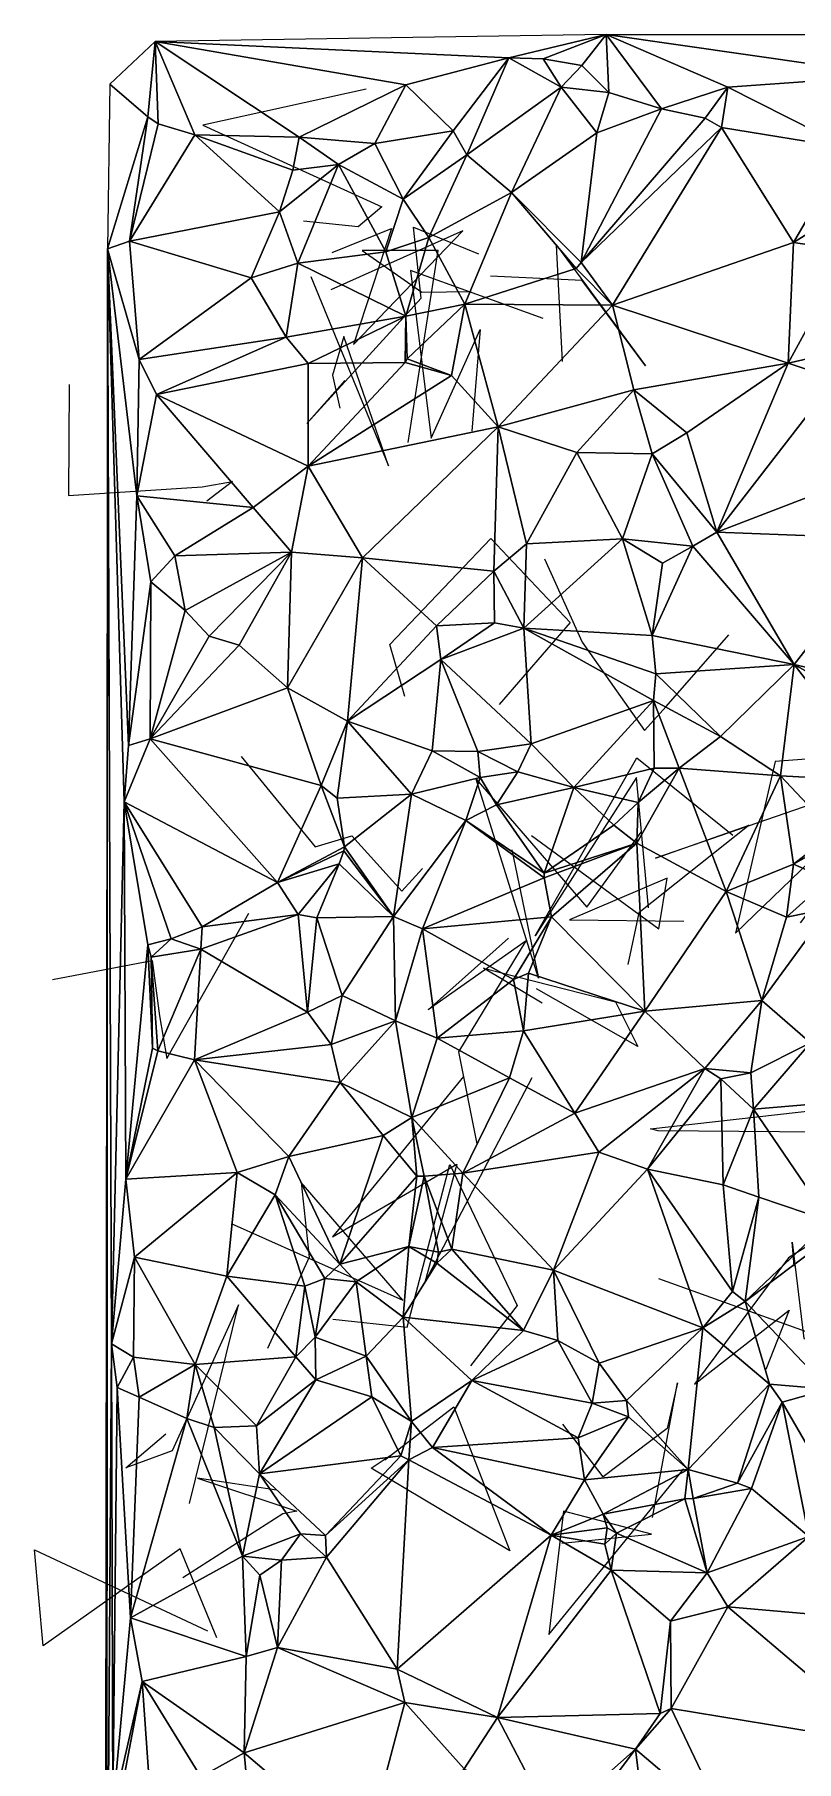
# Model space of a CAD drawing. Header units: metres. Extents: x -15.6 to 15.9, y -15.6 to 15.8.
# Drawn here: x -15.57 to -8.65, y -0.7 to 14.98 of the extents above; entities that cross this region are included whole.
import ezdxf

# ---------------------------------------------------------------- set-up
doc = ezdxf.new("R2010")
doc.units = ezdxf.units.M
doc.layers.add('CRACKS', color=1, linetype='Continuous')
doc.layers.add('STREET_MESH', color=7, linetype='Continuous')

msp = doc.modelspace()

# ---------------------------------------------------------------- linework, layer by layer
at = {"layer": 'CRACKS'}
for points in [[(-12.561, 14.489, 0.1), (-14.045, 14.16, 0.1), (-12.419, 13.421, 0.1), (-12.635, 13.239, 0.1), (-13.13, 13.288, 0.1)], [(-12.756, 11.841, 0.1), (-13.101, 11.452, 0.1), (-12.062, 12.589, 0.1), (-12.13, 13.235, 0.1), (-11.542, 12.994, 0.1)], [(-12.871, 13.004, 0.1), (-12.331, 13.223, 0.1), (-12.678, 12.17, 0.1), (-11.683, 13.201, 0.1), (-12.884, 12.665, 0.1)], [(-12.18, 11.28, 0.1), (-11.908, 13.024, 0.1), (-12.597, 13.024, 0.1), (-12.055, 12.644, 0.1), (-11.608, 12.65, 0.1)], [(-10.779, 12.014, 0.1), (-10.831, 13.07, 0.1), (-10.023, 11.974, 0.1), (-10.598, 12.751, 0.1), (-11.432, 12.79, 0.1)], [(-13.063, 12.786, 0.1), (-12.358, 11.067, 0.1), (-12.763, 12.241, 0.1), (-12.868, 11.89, 0.1), (-12.8, 11.59, 0.1)], [(-10.952, 12.404, 0.1), (-12.16, 12.842, 0.1), (-11.972, 11.318, 0.1), (-11.527, 12.305, 0.1), (-11.601, 11.383, 0.1)], [(-15.261, 11.805, 0.1), (-15.265, 10.797, 0.1), (-14.053, 10.877, 0.1), (-13.776, 10.924, 0.1), (-14.009, 10.746, 0.1)], [(-12.21, 8.972, 0.1), (-12.348, 9.444, 0.1), (-11.429, 10.406, 0.1), (-10.707, 9.643, 0.1), (-11.354, 8.897, 0.1)], [(-10.942, 10.221, 0.1), (-10.598, 9.466, 0.1), (-10.033, 8.661, 0.1), (-9.835, 8.879, 0.1), (-9.265, 9.532, 0.1)], [(-8.615, 6.915, 0.1), (-7.435, 8.487, 0.1), (-8.846, 8.381, 0.1), (-9.206, 6.82, 0.1), (-7.431, 8.533, 0.1)], [(-13.698, 8.427, 0.1), (-13.024, 7.605, 0.1), (-12.691, 7.705, 0.1), (-12.238, 7.204, 0.1), (-12.05, 7.41, 0.1)], [(-9.996, 7.051, 0.1), (-10.105, 8.234, 0.1), (-11.027, 6.798, 0.1), (-10.103, 8.413, 0.1), (-9.23, 7.71, 0.1)], [(-11.238, 7.577, 0.1), (-10.995, 6.413, 0.1), (-11.561, 8.219, 0.1), (-10.558, 7.056, 0.1), (-10.062, 7.739, 0.1)], [(-8.337, 8.055, 0.1), (-9.932, 7.504, 0.1), (-9.083, 7.803, 0.1), (-10.084, 7.006, 0.1), (-10.185, 6.537, 0.1)], [(-11.06, 7.708, 0.1), (-9.902, 6.86, 0.1), (-9.827, 7.321, 0.1), (-10.713, 6.942, 0.1), (-9.676, 6.929, 0.1)], [(-15.411, 6.399, 0.1), (-14.506, 6.573, 0.1), (-14.44, 6.071, 0.1), (-14.372, 5.684, 0.1), (-13.629, 7.004, 0.1)], [(-11.554, 4.908, 0.1), (-11.719, 5.743, 0.1), (-11.107, 6.751, 0.1), (-11.998, 6.124, 0.1), (-11.267, 6.775, 0.1)], [(-10.962, 6.184, 0.1), (-11.496, 6.503, 0.1), (-10.297, 6.198, 0.1), (-10.092, 5.791, 0.1), (-11.014, 6.315, 0.1)], [(-11.677, 5.52, 0.1), (-12.867, 4.062, 0.1), (-11.737, 4.724, 0.1), (-12.029, 3.648, 0.1), (-11.053, 5.509, 0.1)], [(-8.174, 4.945, 0.1), (-8.074, 5.009, 0.1), (-9.909, 5.026, 0.1), (-9.978, 5.044, 0.1), (-8.234, 5.241, 0.1)], [(-12.863, 3.314, 0.1), (-12.19, 3.243, 0.1), (-11.801, 4.719, 0.1), (-11.191, 3.439, 0.1), (-11.614, 2.892, 0.1)], [(-13.787, 4.183, 0.1), (-12.228, 3.486, 0.1), (-13.153, 4.555, 0.1), (-13.08, 3.879, 0.1), (-13.459, 3.049, 0.1)], [(-8.147, 4.23, 0.1), (-8.723, 3.872, 0.1), (-9.578, 2.723, 0.1), (-8.719, 3.395, 0.1), (-8.929, 2.857, 0.1)], [(-8.672, 3.796, 0.1), (-8.69, 4.014, 0.1), (-8.586, 3.138, 0.1), (-8.174, 3.059, 0.1), (-9.902, 3.68, 0.1)], [(-14.167, 1.64, 0.1), (-13.722, 3.445, 0.1), (-14.323, 2.117, 0.1), (-14.744, 1.963, 0.1), (-14.382, 2.272, 0.1)], [(-9.959, 1.514, 0.1), (-9.733, 2.737, 0.1), (-9.828, 2.322, 0.1), (-10.407, 1.881, 0.1), (-10.776, 2.361, 0.1)], [(-12.393, 2.037, 0.1), (-11.766, 2.519, 0.1), (-11.257, 1.211, 0.1), (-12.517, 1.961, 0.1), (-12.345, 2.076, 0.1)], [(-10.783, 1.28, 0.1), (-9.97, 1.361, 0.1), (-10.768, 1.569, 0.1), (-10.901, 0.449, 0.1), (-9.675, 1.955, 0.1)], [(-13.376, 1.761, 0.1), (-14.094, 1.869, 0.1), (-13.192, 1.57, 0.1), (-13.32, 1.546, 0.1), (-14.227, 0.966, 0.1)], [(-13.918, 0.419, 0.1), (-14.251, 1.228, 0.1), (-15.497, 0.347, 0.1), (-15.575, 1.22, 0.1), (-14.003, 0.483, 0.1)]]:
    msp.add_polyline3d(points, dxfattribs=at)
at = {"layer": 'STREET_MESH'}
for points in [[(-14.544, 14.236), (-14.478, 14.922), (-14.892, 14.535)], [(-14.544, 14.236), (-14.451, 14.175), (-14.478, 14.922)], [(-14.478, 14.922), (-11.264, 14.773), (-10.381, 14.985)], [(-13.171, 14.052), (-12.2, 14.527), (-14.478, 14.922)], [(-14.119, 14.073), (-13.171, 14.052), (-14.478, 14.922)], [(-12.2, 14.527), (-11.264, 14.773), (-14.478, 14.922)], [(-14.451, 14.175), (-14.119, 14.073), (-14.478, 14.922)], [(-11.264, 14.773), (-10.954, 14.765), (-10.381, 14.985)], [(-10.954, 14.765), (-10.601, 14.704), (-10.381, 14.985)], [(-10.601, 14.704), (-10.356, 14.458), (-10.381, 14.985)], [(-6.746, 14.979), (14.192, 14.983), (-10.381, 14.985)], [(-7.786, 14.613), (-6.746, 14.979), (-10.381, 14.985)], [(-9.276, 14.508), (-7.786, 14.613), (-10.381, 14.985)], [(-9.878, 14.309), (-9.276, 14.508), (-10.381, 14.985)], [(-10.356, 14.458), (-9.878, 14.309), (-10.381, 14.985)], [(-11.77, 14.111), (-11.264, 14.773), (-12.2, 14.527)], [(-11.77, 14.111), (-11.648, 13.892), (-11.264, 14.773)], [(-11.648, 13.892), (-10.791, 14.508), (-11.264, 14.773)], [(-10.791, 14.508), (-10.954, 14.765), (-11.264, 14.773)], [(-10.954, 14.765), (-10.791, 14.508), (-10.601, 14.704)], [(-10.791, 14.508), (-10.356, 14.458), (-10.601, 14.704)], [(-7.786, 14.613), (-9.276, 14.508), (-8.179, 13.951)], [(-14.911, 13.037), (-14.544, 14.236), (-14.892, 14.535)], [(-13.171, 14.052), (-12.484, 13.995), (-12.2, 14.527)], [(-12.484, 13.995), (-11.77, 14.111), (-12.2, 14.527)], [(-10.791, 14.508), (-11.648, 13.892), (-11.24, 13.549)], [(-10.466, 14.091), (-10.791, 14.508), (-11.24, 13.549)], [(-10.356, 14.458), (-10.791, 14.508), (-10.466, 14.091)], [(-9.878, 14.309), (-10.356, 14.458), (-10.466, 14.091)], [(-9.878, 14.309), (-9.481, 14.225), (-9.276, 14.508)], [(-9.481, 14.225), (-9.332, 14.141), (-9.276, 14.508)], [(-9.276, 14.508), (-9.332, 14.141), (-8.179, 13.951)], [(-10.609, 12.913), (-9.878, 14.309), (-10.466, 14.091)], [(-9.481, 14.225), (-9.878, 14.309), (-10.609, 12.913)], [(-14.911, 13.037), (-14.711, 13.108), (-14.544, 14.236)], [(-14.711, 13.108), (-14.451, 14.175), (-14.544, 14.236)], [(-14.451, 14.175), (-14.711, 13.108), (-14.119, 14.073)], [(-9.481, 14.225), (-10.609, 12.913), (-9.332, 14.141)], [(-10.609, 12.913), (-10.324, 12.525), (-9.332, 14.141)], [(-9.332, 14.141), (-10.324, 12.525), (-8.68, 13.097)], [(-9.332, 14.141), (-8.68, 13.097), (-8.179, 13.951)], [(-14.119, 14.073), (-14.711, 13.108), (-13.349, 13.373)], [(-13.229, 13.754), (-14.119, 14.073), (-13.349, 13.373)], [(-13.229, 13.754), (-13.171, 14.052), (-14.119, 14.073)], [(-13.229, 13.754), (-12.814, 13.804), (-13.171, 14.052)], [(-12.814, 13.804), (-12.484, 13.995), (-13.171, 14.052)], [(-12.484, 13.995), (-12.814, 13.804), (-12.226, 13.488)], [(-11.77, 14.111), (-12.484, 13.995), (-12.226, 13.488)], [(-11.648, 13.892), (-11.77, 14.111), (-12.226, 13.488)], [(-10.609, 12.913), (-10.466, 14.091), (-11.24, 13.549)], [(-11.991, 13.141), (-11.648, 13.892), (-12.226, 13.488)], [(-11.648, 13.892), (-11.991, 13.141), (-11.24, 13.549)], [(-8.68, 13.097), (-8.262, 13.356), (-8.179, 13.951)], [(-12.814, 13.804), (-13.229, 13.754), (-13.349, 13.373)], [(-13.183, 12.907), (-12.814, 13.804), (-13.349, 13.373)], [(-12.384, 13.011), (-12.814, 13.804), (-13.183, 12.907)], [(-12.814, 13.804), (-12.384, 13.011), (-12.226, 13.488)], [(-11.24, 13.549), (-11.991, 13.141), (-11.665, 12.535)], [(-10.653, 12.859), (-11.24, 13.549), (-11.665, 12.535)], [(-10.653, 12.859), (-10.609, 12.913), (-11.24, 13.549)], [(-14.711, 13.108), (-13.605, 12.775), (-13.349, 13.373)], [(-13.605, 12.775), (-13.183, 12.907), (-13.349, 13.373)], [(-12.384, 13.011), (-11.991, 13.141), (-12.226, 13.488)], [(-8.171, 13.019), (-8.262, 13.356), (-8.68, 13.097)], [(-14.918, -3.22), (-14.911, 13.037), (-14.942, -10.246)], [(-14.911, 13.037), (-14.918, -3.22), (-14.874, 3.092)], [(-14.711, 13.108), (-14.911, 13.037), (-14.624, 12.033)], [(-14.624, 12.033), (-14.911, 13.037), (-14.646, 10.793)], [(-14.911, 13.037), (-14.722, 8.526), (-14.646, 10.793)], [(-14.722, 8.526), (-14.911, 13.037), (-14.761, 8.014)], [(-14.761, 8.014), (-14.911, 13.037), (-14.874, 3.092)], [(-13.605, 12.775), (-14.711, 13.108), (-14.624, 12.033)], [(-12.384, 13.011), (-12.201, 12.425), (-11.991, 13.141)], [(-11.991, 13.141), (-12.201, 12.425), (-11.665, 12.535)], [(-10.324, 12.525), (-8.726, 11.999), (-8.68, 13.097)], [(-8.726, 11.999), (-8.171, 13.019), (-8.68, 13.097)], [(-13.289, 12.237), (-13.183, 12.907), (-13.605, 12.775)], [(-13.289, 12.237), (-12.201, 12.425), (-13.183, 12.907)], [(-12.201, 12.425), (-12.384, 13.011), (-13.183, 12.907)], [(-10.324, 12.525), (-10.609, 12.913), (-10.653, 12.859)], [(-7.954, 12.174), (-8.171, 13.019), (-8.726, 11.999)], [(-13.289, 12.237), (-13.605, 12.775), (-14.624, 12.033)], [(-10.324, 12.525), (-10.653, 12.859), (-11.665, 12.535)], [(-12.201, 12.425), (-13.289, 12.237), (-13.089, 11.996)], [(-12.206, 12.006), (-12.201, 12.425), (-13.089, 11.996)], [(-12.188, 12.038), (-12.201, 12.425), (-12.206, 12.006)], [(-12.201, 12.425), (-12.188, 12.038), (-11.665, 12.535)], [(-12.188, 12.038), (-11.785, 11.888), (-11.665, 12.535)], [(-11.785, 11.888), (-11.361, 11.42), (-11.665, 12.535)], [(-11.361, 11.42), (-10.324, 12.525), (-11.665, 12.535)], [(-10.131, 11.758), (-10.324, 12.525), (-11.361, 11.42)], [(-8.726, 11.999), (-10.324, 12.525), (-10.131, 11.758)], [(-14.467, 11.716), (-13.289, 12.237), (-14.624, 12.033)], [(-13.289, 12.237), (-14.467, 11.716), (-13.089, 11.996)], [(-8.296, 11.856), (-7.954, 12.174), (-8.726, 11.999)], [(-14.467, 11.716), (-14.624, 12.033), (-14.646, 10.793)], [(-14.467, 11.716), (-13.088, 11.064), (-13.089, 11.996)], [(-13.088, 11.064), (-12.206, 12.006), (-13.089, 11.996)], [(-11.785, 11.888), (-12.206, 12.006), (-13.088, 11.064)], [(-11.785, 11.888), (-12.188, 12.038), (-12.206, 12.006)], [(-8.726, 11.999), (-10.131, 11.758), (-9.647, 11.366)], [(-9.376, 10.465), (-8.726, 11.999), (-9.647, 11.366)], [(-8.296, 11.856), (-8.726, 11.999), (-9.376, 10.465)], [(-11.785, 11.888), (-13.088, 11.064), (-11.361, 11.42)], [(-8.296, 11.856), (-9.376, 10.465), (-7.88, 11.04)], [(-13.587, 10.687), (-14.467, 11.716), (-14.646, 10.793)], [(-13.587, 10.687), (-13.088, 11.064), (-14.467, 11.716)], [(-10.646, 11.189), (-10.131, 11.758), (-11.361, 11.42)], [(-10.646, 11.189), (-9.962, 11.176), (-10.131, 11.758)], [(-10.131, 11.758), (-9.962, 11.176), (-9.647, 11.366)], [(-11.361, 11.42), (-13.088, 11.064), (-12.596, 10.231)], [(-11.361, 11.42), (-12.596, 10.231), (-11.402, 10.111)], [(-11.105, 10.358), (-11.361, 11.42), (-11.402, 10.111)], [(-11.105, 10.358), (-10.646, 11.189), (-11.361, 11.42)], [(-9.962, 11.176), (-9.376, 10.465), (-9.647, 11.366)], [(-10.646, 11.189), (-11.105, 10.358), (-10.232, 10.402)], [(-9.962, 11.176), (-10.646, 11.189), (-10.232, 10.402)], [(-9.592, 10.338), (-9.962, 11.176), (-10.232, 10.402)], [(-9.962, 11.176), (-9.592, 10.338), (-9.376, 10.465)], [(-13.088, 11.064), (-13.587, 10.687), (-13.24, 10.283)], [(-13.088, 11.064), (-13.24, 10.283), (-12.596, 10.231)], [(-9.376, 10.465), (-7.784, 10.405), (-7.88, 11.04)], [(-14.722, 8.526), (-14.517, 10.014), (-14.646, 10.793)], [(-14.517, 10.014), (-14.3, 10.248), (-14.646, 10.793)], [(-14.3, 10.248), (-13.587, 10.687), (-14.646, 10.793)], [(-13.24, 10.283), (-13.587, 10.687), (-14.3, 10.248)], [(-11.13, 9.591), (-11.105, 10.358), (-11.402, 10.111)], [(-11.105, 10.358), (-11.13, 9.591), (-10.232, 10.402)], [(-11.13, 9.591), (-9.962, 9.524), (-10.232, 10.402)], [(-9.592, 10.338), (-10.232, 10.402), (-9.869, 10.181)], [(-10.232, 10.402), (-9.962, 9.524), (-9.869, 10.181)], [(-9.376, 10.465), (-9.592, 10.338), (-8.674, 9.262)], [(-7.784, 10.405), (-9.376, 10.465), (-8.674, 9.262)], [(-6.927, 8.857), (-7.784, 10.405), (-8.674, 9.262)], [(-14.517, 10.014), (-14.207, 9.753), (-14.3, 10.248)], [(-14.207, 9.753), (-13.24, 10.283), (-14.3, 10.248)], [(-13.24, 10.283), (-14.207, 9.753), (-13.988, 9.519)], [(-13.717, 9.438), (-13.24, 10.283), (-13.988, 9.519)], [(-13.717, 9.438), (-13.275, 9.051), (-13.24, 10.283)], [(-13.24, 10.283), (-13.275, 9.051), (-12.596, 10.231)], [(-13.275, 9.051), (-12.73, 8.746), (-12.596, 10.231)], [(-12.73, 8.746), (-11.924, 9.613), (-12.596, 10.231)], [(-12.596, 10.231), (-11.924, 9.613), (-11.402, 10.111)], [(-9.962, 9.524), (-9.592, 10.338), (-9.869, 10.181)], [(-9.592, 10.338), (-9.962, 9.524), (-8.674, 9.262)], [(-11.924, 9.613), (-11.395, 9.64), (-11.402, 10.111)], [(-11.395, 9.64), (-11.13, 9.591), (-11.402, 10.111)], [(-14.525, 8.587), (-14.517, 10.014), (-14.722, 8.526)], [(-14.525, 8.587), (-14.207, 9.753), (-14.517, 10.014)], [(-14.207, 9.753), (-14.525, 8.587), (-13.988, 9.519)], [(-12.73, 8.746), (-11.882, 9.307), (-11.924, 9.613)], [(-11.882, 9.307), (-11.395, 9.64), (-11.924, 9.613)], [(-11.395, 9.64), (-11.882, 9.307), (-11.13, 9.591)], [(-11.13, 9.591), (-11.882, 9.307), (-11.062, 8.541)], [(-9.95, 8.935), (-11.13, 9.591), (-11.062, 8.541)], [(-9.95, 8.935), (-9.93, 9.178), (-11.13, 9.591)], [(-9.93, 9.178), (-9.962, 9.524), (-11.13, 9.591)], [(-14.525, 8.587), (-13.717, 9.438), (-13.988, 9.519)], [(-13.275, 9.051), (-13.717, 9.438), (-14.525, 8.587)], [(-9.962, 9.524), (-9.93, 9.178), (-8.674, 9.262)], [(-11.961, 8.477), (-11.882, 9.307), (-12.73, 8.746)], [(-11.547, 8.473), (-11.882, 9.307), (-11.961, 8.477)], [(-11.882, 9.307), (-11.547, 8.473), (-11.062, 8.541)], [(-9.93, 9.178), (-9.343, 8.608), (-8.674, 9.262)], [(-9.343, 8.608), (-8.798, 8.25), (-8.674, 9.262)], [(-8.798, 8.25), (-7.85, 8.2), (-8.674, 9.262)], [(-7.85, 8.2), (-7.258, 8.464), (-8.674, 9.262)], [(-7.258, 8.464), (-6.927, 8.857), (-8.674, 9.262)], [(-9.93, 9.178), (-9.95, 8.935), (-9.343, 8.608)], [(-13.275, 9.051), (-14.525, 8.587), (-12.969, 8.162)], [(-12.73, 8.746), (-13.275, 9.051), (-12.969, 8.162)], [(-10.675, 8.145), (-9.95, 8.935), (-11.062, 8.541)], [(-9.95, 8.935), (-10.675, 8.145), (-9.945, 8.32)], [(-9.719, 8.319), (-9.95, 8.935), (-9.945, 8.32)], [(-9.95, 8.935), (-9.719, 8.319), (-9.343, 8.608)], [(-12.824, 8.048), (-12.73, 8.746), (-12.969, 8.162)], [(-12.73, 8.746), (-12.824, 8.048), (-12.151, 8.084)], [(-11.961, 8.477), (-12.73, 8.746), (-12.151, 8.084)], [(-14.525, 8.587), (-14.722, 8.526), (-14.761, 8.014)], [(-13.368, 7.28), (-14.525, 8.587), (-14.761, 8.014)], [(-14.525, 8.587), (-13.368, 7.28), (-12.969, 8.162)], [(-11.526, 8.236), (-11.961, 8.477), (-12.151, 8.084)], [(-11.526, 8.236), (-11.547, 8.473), (-11.961, 8.477)], [(-11.547, 8.473), (-11.183, 8.286), (-11.062, 8.541)], [(-11.183, 8.286), (-11.547, 8.473), (-11.526, 8.236)], [(-11.183, 8.286), (-10.675, 8.145), (-11.062, 8.541)], [(-9.719, 8.319), (-8.798, 8.25), (-9.343, 8.608)], [(-10.675, 8.145), (-10.089, 8.007), (-9.945, 8.32)], [(-9.719, 8.319), (-10.102, 7.639), (-9.292, 7.2)], [(-9.719, 8.319), (-10.089, 8.007), (-10.102, 7.639)], [(-10.089, 8.007), (-9.719, 8.319), (-9.945, 8.32)], [(-9.719, 8.319), (-9.292, 7.2), (-8.798, 8.25)], [(-13.368, 7.28), (-12.758, 7.606), (-12.969, 8.162)], [(-12.758, 7.606), (-12.824, 8.048), (-12.969, 8.162)], [(-11.655, 7.846), (-11.526, 8.236), (-12.151, 8.084)], [(-11.655, 7.846), (-11.377, 7.987), (-11.526, 8.236)], [(-11.377, 7.987), (-11.183, 8.286), (-11.526, 8.236)], [(-11.183, 8.286), (-11.377, 7.987), (-10.675, 8.145)], [(-9.292, 7.2), (-8.679, 7.448), (-8.798, 8.25)], [(-8.798, 8.25), (-8.309, 7.732), (-7.85, 8.2)], [(-8.679, 7.448), (-8.309, 7.732), (-8.798, 8.25)], [(-14.746, 4.586), (-14.761, 8.014), (-14.874, 3.092)], [(-14.746, 4.586), (-14.545, 6.716), (-14.761, 8.014)], [(-14.051, 6.879), (-13.368, 7.28), (-14.761, 8.014)], [(-14.545, 6.716), (-14.332, 6.769), (-14.761, 8.014)], [(-14.332, 6.769), (-14.051, 6.879), (-14.761, 8.014)], [(-12.824, 8.048), (-12.758, 7.606), (-12.151, 8.084)], [(-12.758, 7.606), (-12.314, 6.972), (-12.151, 8.084)], [(-12.314, 6.972), (-11.655, 7.846), (-12.151, 8.084)], [(-11.377, 7.987), (-10.943, 7.366), (-10.675, 8.145)], [(-10.943, 7.366), (-10.311, 7.802), (-10.675, 8.145)], [(-10.311, 7.802), (-10.089, 8.007), (-10.675, 8.145)], [(-10.089, 8.007), (-10.311, 7.802), (-10.102, 7.639)], [(-11.655, 7.846), (-12.314, 6.972), (-12.05, 6.86)], [(-10.944, 7.323), (-11.655, 7.846), (-12.05, 6.86)], [(-11.655, 7.846), (-10.943, 7.366), (-11.377, 7.987)], [(-10.944, 7.323), (-10.943, 7.366), (-11.655, 7.846)], [(-10.311, 7.802), (-10.943, 7.366), (-10.102, 7.639)], [(-8.309, 7.732), (-8.679, 7.448), (-8.289, 7.668)], [(-13.368, 7.28), (-12.766, 7.57), (-12.758, 7.606)], [(-12.766, 7.57), (-13.368, 7.28), (-12.807, 7.451)], [(-12.314, 6.972), (-12.766, 7.57), (-12.807, 7.451)], [(-12.766, 7.57), (-12.314, 6.972), (-12.758, 7.606)], [(-10.944, 7.323), (-10.878, 6.971), (-10.102, 7.639)], [(-10.943, 7.366), (-10.944, 7.323), (-10.102, 7.639)], [(-10.102, 7.639), (-10.878, 6.971), (-10.029, 6.114)], [(-9.292, 7.2), (-10.102, 7.639), (-10.029, 6.114)], [(-8.679, 7.448), (-8.362, 7.309), (-8.289, 7.668)], [(-13.368, 7.28), (-13.179, 6.991), (-12.807, 7.451)], [(-12.807, 7.451), (-13.179, 6.991), (-13.011, 6.96)], [(-12.314, 6.972), (-12.807, 7.451), (-13.011, 6.96)], [(-8.679, 7.448), (-9.292, 7.2), (-8.741, 6.968)], [(-8.362, 7.309), (-8.679, 7.448), (-8.741, 6.968)], [(-14.051, 6.879), (-13.179, 6.991), (-13.368, 7.28)], [(-10.944, 7.323), (-12.05, 6.86), (-10.878, 6.971)], [(-8.356, 7.046), (-8.362, 7.309), (-8.741, 6.968)], [(-8.966, 6.209), (-9.292, 7.2), (-10.029, 6.114)], [(-9.292, 7.2), (-8.966, 6.209), (-8.741, 6.968)], [(-13.179, 6.991), (-14.063, 6.675), (-13.094, 6.105)], [(-14.051, 6.879), (-14.063, 6.675), (-13.179, 6.991)], [(-13.179, 6.991), (-13.094, 6.105), (-13.011, 6.96)], [(-13.094, 6.105), (-12.781, 6.255), (-13.011, 6.96)], [(-12.781, 6.255), (-12.314, 6.972), (-13.011, 6.96)], [(-12.314, 6.972), (-12.781, 6.255), (-12.294, 6.025)], [(-12.05, 6.86), (-12.314, 6.972), (-12.294, 6.025)], [(-10.878, 6.971), (-12.05, 6.86), (-11.222, 6.399)], [(-10.878, 6.971), (-11.222, 6.399), (-11.088, 6.457)], [(-10.878, 6.971), (-11.088, 6.457), (-10.029, 6.114)], [(-8.966, 6.209), (-8.356, 7.046), (-8.741, 6.968)], [(-8.525, 5.824), (-8.356, 7.046), (-8.966, 6.209)], [(-14.516, 6.604), (-14.332, 6.769), (-14.545, 6.716)], [(-14.063, 6.675), (-14.332, 6.769), (-14.516, 6.604)], [(-14.051, 6.879), (-14.332, 6.769), (-14.063, 6.675)], [(-11.916, 5.866), (-12.05, 6.86), (-12.294, 6.025)], [(-11.222, 6.399), (-12.05, 6.86), (-11.916, 5.866)], [(-14.503, 5.775), (-14.545, 6.716), (-14.746, 4.586)], [(-14.516, 6.604), (-14.545, 6.716), (-14.503, 5.775)], [(-14.063, 6.675), (-14.516, 6.604), (-14.454, 5.751)], [(-14.516, 6.604), (-14.503, 5.775), (-14.454, 5.751)], [(-14.121, 5.67), (-14.063, 6.675), (-14.454, 5.751)], [(-13.094, 6.105), (-14.063, 6.675), (-14.121, 5.67)], [(-11.088, 6.457), (-11.222, 6.399), (-11.131, 5.935)], [(-11.088, 6.457), (-11.131, 5.935), (-10.029, 6.114)], [(-11.222, 6.399), (-11.916, 5.866), (-11.131, 5.935)], [(-13.094, 6.105), (-12.879, 5.811), (-12.781, 6.255)], [(-12.781, 6.255), (-12.879, 5.811), (-12.294, 6.025)], [(-9.485, 5.592), (-8.966, 6.209), (-10.029, 6.114)], [(-9.067, 5.553), (-8.966, 6.209), (-9.485, 5.592)], [(-9.067, 5.553), (-8.525, 5.824), (-8.966, 6.209)], [(-12.879, 5.811), (-13.094, 6.105), (-14.121, 5.67)], [(-12.879, 5.811), (-12.798, 5.464), (-12.294, 6.025)], [(-12.798, 5.464), (-12.147, 5.146), (-12.294, 6.025)], [(-12.147, 5.146), (-11.916, 5.866), (-12.294, 6.025)], [(-11.131, 5.935), (-10.666, 5.186), (-10.029, 6.114)], [(-10.666, 5.186), (-9.485, 5.592), (-10.029, 6.114)], [(-12.798, 5.464), (-12.879, 5.811), (-14.121, 5.67)], [(-11.258, 5.508), (-11.916, 5.866), (-12.147, 5.146)], [(-11.916, 5.866), (-11.258, 5.508), (-11.131, 5.935)], [(-11.258, 5.508), (-10.666, 5.186), (-11.131, 5.935)], [(-8.525, 5.824), (-9.067, 5.553), (-9.043, 5.222)], [(-7.792, 5.328), (-8.525, 5.824), (-9.043, 5.222)], [(-14.503, 5.775), (-14.746, 4.586), (-14.454, 5.751)], [(-14.746, 4.586), (-14.121, 5.67), (-14.454, 5.751)], [(-13.733, 4.647), (-14.121, 5.67), (-14.746, 4.586)], [(-14.121, 5.67), (-13.733, 4.647), (-13.263, 4.793)], [(-12.798, 5.464), (-14.121, 5.67), (-13.263, 4.793)], [(-11.258, 5.508), (-12.147, 5.146), (-11.684, 4.64)], [(-10.666, 5.186), (-11.258, 5.508), (-11.684, 4.64)], [(-9.485, 5.592), (-10.666, 5.186), (-10.449, 4.833)], [(-10.006, 4.677), (-9.485, 5.592), (-10.449, 4.833)], [(-9.338, 5.499), (-9.485, 5.592), (-10.006, 4.677)], [(-9.338, 5.499), (-10.006, 4.677), (-9.318, 4.535)], [(-9.338, 5.499), (-9.067, 5.553), (-9.485, 5.592)], [(-9.067, 5.553), (-9.338, 5.499), (-9.043, 5.222)], [(-9.338, 5.499), (-9.318, 4.535), (-9.043, 5.222)], [(-12.406, 4.982), (-12.798, 5.464), (-13.263, 4.793)], [(-12.798, 5.464), (-12.406, 4.982), (-12.147, 5.146)], [(-10.666, 5.186), (-11.684, 4.64), (-10.449, 4.833)], [(-9.318, 4.535), (-8.995, 4.424), (-9.043, 5.222)], [(-7.792, 5.328), (-9.043, 5.222), (-8.348, 4.206)], [(-9.043, 5.222), (-8.995, 4.424), (-8.348, 4.206)], [(-12.406, 4.982), (-12.1, 4.614), (-12.147, 5.146)], [(-12.147, 5.146), (-12.034, 4.613), (-11.684, 4.64)], [(-12.1, 4.614), (-12.034, 4.613), (-12.147, 5.146)], [(-12.406, 4.982), (-13.263, 4.793), (-12.802, 3.814)], [(-12.1, 4.614), (-12.406, 4.982), (-12.802, 3.814)], [(-13.733, 4.647), (-13.389, 4.445), (-13.263, 4.793)], [(-13.263, 4.793), (-13.389, 4.445), (-12.802, 3.814)], [(-11.684, 4.64), (-10.859, 3.76), (-10.449, 4.833)], [(-10.859, 3.76), (-10.006, 4.677), (-10.449, 4.833)], [(-14.667, 3.878), (-14.746, 4.586), (-14.874, 3.092)], [(-14.667, 3.878), (-13.733, 4.647), (-14.746, 4.586)], [(-13.733, 4.647), (-14.667, 3.878), (-13.827, 3.706)], [(-13.389, 4.445), (-13.733, 4.647), (-13.827, 3.706)], [(-12.174, 3.975), (-12.1, 4.614), (-12.802, 3.814)], [(-12.174, 3.975), (-12.034, 4.613), (-12.1, 4.614)], [(-11.904, 3.922), (-12.034, 4.613), (-12.174, 3.975)], [(-12.034, 4.613), (-11.782, 3.951), (-11.684, 4.64)], [(-12.034, 4.613), (-11.904, 3.922), (-11.782, 3.951)], [(-11.782, 3.951), (-10.859, 3.76), (-11.684, 4.64)], [(-10.859, 3.76), (-9.502, 3.235), (-10.006, 4.677)], [(-10.006, 4.677), (-9.232, 3.565), (-9.318, 4.535)], [(-9.502, 3.235), (-9.232, 3.565), (-10.006, 4.677)], [(-13.118, 3.615), (-13.389, 4.445), (-13.827, 3.706)], [(-13.389, 4.445), (-12.937, 3.683), (-12.802, 3.814)], [(-12.937, 3.683), (-13.389, 4.445), (-13.118, 3.615)], [(-9.232, 3.565), (-8.995, 4.424), (-9.318, 4.535)], [(-9.232, 3.565), (-9.119, 3.476), (-8.995, 4.424)], [(-8.995, 4.424), (-9.119, 3.476), (-8.348, 4.206)], [(-9.119, 3.476), (-8.184, 4.178), (-8.348, 4.206)], [(-8.361, 2.679), (-8.184, 4.178), (-9.119, 3.476)], [(-12.653, 3.653), (-12.174, 3.975), (-12.802, 3.814)], [(-12.225, 3.334), (-12.174, 3.975), (-12.653, 3.653)], [(-12.174, 3.975), (-12.225, 3.334), (-11.921, 3.822)], [(-11.904, 3.922), (-12.174, 3.975), (-11.921, 3.822)], [(-11.782, 3.951), (-11.921, 3.822), (-11.132, 3.211)], [(-11.782, 3.951), (-11.904, 3.922), (-11.921, 3.822)], [(-10.859, 3.76), (-11.782, 3.951), (-11.132, 3.211)], [(-14.677, 2.97), (-14.667, 3.878), (-14.874, 3.092)], [(-14.677, 2.97), (-14.114, 2.903), (-14.667, 3.878)], [(-14.667, 3.878), (-14.114, 2.903), (-13.827, 3.706)], [(-12.937, 3.683), (-12.653, 3.653), (-12.802, 3.814)], [(-11.921, 3.822), (-12.225, 3.334), (-11.132, 3.211)], [(-14.114, 2.903), (-13.202, 2.971), (-13.827, 3.706)], [(-13.202, 2.971), (-13.118, 3.615), (-13.827, 3.706)], [(-13.118, 3.615), (-13.202, 2.971), (-13.024, 3.15)], [(-12.937, 3.683), (-13.118, 3.615), (-13.024, 3.15)], [(-12.653, 3.653), (-12.937, 3.683), (-13.024, 3.15)], [(-12.562, 2.978), (-12.653, 3.653), (-13.024, 3.15)], [(-12.225, 3.334), (-12.653, 3.653), (-12.562, 2.978)], [(-10.821, 3.12), (-10.859, 3.76), (-11.132, 3.211)], [(-10.859, 3.76), (-10.821, 3.12), (-10.444, 2.916)], [(-9.502, 3.235), (-10.859, 3.76), (-10.444, 2.916)], [(-9.232, 3.565), (-9.502, 3.235), (-9.119, 3.476)], [(-9.502, 3.235), (-8.898, 2.725), (-9.119, 3.476)], [(-8.898, 2.725), (-8.361, 2.679), (-9.119, 3.476)], [(-12.15, 2.385), (-12.225, 3.334), (-12.562, 2.978)], [(-11.6, 2.756), (-12.225, 3.334), (-12.15, 2.385)], [(-12.225, 3.334), (-11.6, 2.756), (-11.132, 3.211)], [(-13.202, 2.971), (-13.02, 2.764), (-13.024, 3.15)], [(-13.02, 2.764), (-12.562, 2.978), (-13.024, 3.15)], [(-11.6, 2.756), (-10.821, 3.12), (-11.132, 3.211)], [(-10.197, 2.576), (-9.502, 3.235), (-10.444, 2.916)], [(-9.636, 1.95), (-9.502, 3.235), (-10.197, 2.576)], [(-8.898, 2.725), (-9.502, 3.235), (-9.636, 1.95)], [(-14.918, -3.22), (-14.863, -1.142), (-14.874, 3.092)], [(-14.824, 2.693), (-14.677, 2.97), (-14.874, 3.092)], [(-14.863, -1.142), (-14.824, 2.693), (-14.874, 3.092)], [(-11.6, 2.756), (-10.508, 2.551), (-10.821, 3.12)], [(-10.821, 3.12), (-10.508, 2.551), (-10.444, 2.916)], [(-14.677, 2.97), (-14.824, 2.693), (-14.624, 2.605)], [(-14.114, 2.903), (-14.677, 2.97), (-14.624, 2.605)], [(-14.192, 2.413), (-14.114, 2.903), (-14.624, 2.605)], [(-14.192, 2.413), (-13.944, 2.331), (-14.114, 2.903)], [(-13.557, 2.346), (-13.202, 2.971), (-14.114, 2.903)], [(-13.944, 2.331), (-13.557, 2.346), (-14.114, 2.903)], [(-13.02, 2.764), (-13.202, 2.971), (-13.557, 2.346)], [(-12.562, 2.978), (-13.02, 2.764), (-12.51, 2.609)], [(-12.15, 2.385), (-12.562, 2.978), (-12.51, 2.609)], [(-10.508, 2.551), (-10.197, 2.576), (-10.444, 2.916)], [(-14.703, 0.6), (-14.824, 2.693), (-14.863, -1.142)], [(-14.824, 2.693), (-14.703, 0.6), (-14.624, 2.605)], [(-13.02, 2.764), (-13.557, 2.346), (-13.531, 1.909)], [(-13.02, 2.764), (-13.531, 1.909), (-12.51, 2.609)], [(-11.6, 2.756), (-12.15, 2.385), (-11.96, 2.149)], [(-10.636, 2.237), (-11.6, 2.756), (-11.96, 2.149)], [(-10.636, 2.237), (-10.508, 2.551), (-11.6, 2.756)], [(-9.188, 1.824), (-8.898, 2.725), (-9.636, 1.95)], [(-8.898, 2.725), (-9.188, 1.824), (-8.781, 2.562)], [(-8.361, 2.679), (-8.898, 2.725), (-8.781, 2.562)], [(-8.117, 1.41), (-8.361, 2.679), (-8.781, 2.562)], [(-14.703, 0.6), (-14.192, 2.413), (-14.624, 2.605)], [(-13.531, 1.909), (-12.246, 2.072), (-12.51, 2.609)], [(-12.246, 2.072), (-12.15, 2.385), (-12.51, 2.609)], [(-10.508, 2.551), (-10.636, 2.237), (-10.179, 2.428)], [(-10.197, 2.576), (-10.508, 2.551), (-10.179, 2.428)], [(-9.636, 1.95), (-10.197, 2.576), (-10.179, 2.428)], [(-9.188, 1.824), (-9.061, 1.776), (-8.781, 2.562)], [(-8.781, 2.562), (-9.061, 1.776), (-8.54, 1.341)], [(-8.117, 1.41), (-8.781, 2.562), (-8.54, 1.341)], [(-13.686, 1.162), (-14.192, 2.413), (-14.703, 0.6)], [(-13.686, 1.162), (-13.944, 2.331), (-14.192, 2.413)], [(-12.246, 2.072), (-12.174, 2.036), (-12.15, 2.385)], [(-12.15, 2.385), (-12.174, 2.036), (-11.96, 2.149)], [(-10.636, 2.237), (-10.579, 1.854), (-10.179, 2.428)], [(-10.579, 1.854), (-9.636, 1.95), (-10.179, 2.428)], [(-13.557, 2.346), (-13.944, 2.331), (-13.531, 1.909)], [(-13.944, 2.331), (-13.686, 1.162), (-13.531, 1.909)], [(-10.579, 1.854), (-10.636, 2.237), (-11.96, 2.149)], [(-12.931, 1.348), (-12.246, 2.072), (-13.531, 1.909)], [(-12.931, 1.348), (-12.174, 2.036), (-12.246, 2.072)], [(-11.96, 2.149), (-12.174, 2.036), (-10.881, 1.353)], [(-10.579, 1.854), (-11.96, 2.149), (-10.881, 1.353)], [(-13.686, 1.162), (-13.157, 1.364), (-13.531, 1.909)], [(-13.157, 1.364), (-12.931, 1.348), (-13.531, 1.909)], [(-12.174, 2.036), (-12.931, 1.348), (-12.921, 1.154)], [(-12.174, 2.036), (-12.921, 1.154), (-12.28, 0.135)], [(-12.174, 2.036), (-12.28, 0.135), (-10.881, 1.353)], [(-9.636, 1.95), (-10.579, 1.854), (-10.407, 1.543)], [(-9.666, 1.682), (-9.636, 1.95), (-10.407, 1.543)], [(-9.636, 1.95), (-9.666, 1.682), (-9.589, 1.685)], [(-9.188, 1.824), (-9.636, 1.95), (-9.589, 1.685)], [(-10.407, 1.543), (-10.579, 1.854), (-10.881, 1.353)], [(-9.061, 1.776), (-9.188, 1.824), (-9.589, 1.685)], [(-9.061, 1.776), (-9.589, 1.685), (-9.462, 1.01)], [(-9.061, 1.776), (-9.462, 1.01), (-8.54, 1.341)], [(-10.288, 1.372), (-9.666, 1.682), (-10.407, 1.543)], [(-9.666, 1.682), (-10.288, 1.372), (-9.462, 1.01)], [(-9.589, 1.685), (-9.666, 1.682), (-9.462, 1.01)], [(-10.372, 1.419), (-10.407, 1.543), (-10.881, 1.353)], [(-10.394, 1.27), (-10.372, 1.419), (-10.881, 1.353)], [(-10.372, 1.419), (-10.288, 1.372), (-10.407, 1.543)], [(-10.288, 1.372), (-10.372, 1.419), (-10.394, 1.27)], [(-13.332, 1.125), (-13.157, 1.364), (-13.686, 1.162)], [(-13.157, 1.364), (-13.332, 1.125), (-12.921, 1.154)], [(-12.931, 1.348), (-13.157, 1.364), (-12.921, 1.154)], [(-12.28, 0.135), (-11.369, -0.305), (-10.881, 1.353)], [(-11.369, -0.305), (-10.334, 1.035), (-10.881, 1.353)], [(-10.334, 1.035), (-10.394, 1.27), (-10.881, 1.353)], [(-10.288, 1.372), (-10.394, 1.27), (-10.334, 1.035)], [(-9.462, 1.01), (-10.288, 1.372), (-10.334, 1.035)], [(-9.462, 1.01), (-9.276, 0.702), (-8.54, 1.341)], [(-9.276, 0.702), (-7.753, 0.567), (-8.54, 1.341)], [(-13.652, 0.25), (-13.686, 1.162), (-14.703, 0.6)], [(-13.528, 0.989), (-13.332, 1.125), (-13.686, 1.162)], [(-13.652, 0.25), (-13.528, 0.989), (-13.686, 1.162)], [(-13.332, 1.125), (-13.528, 0.989), (-13.366, 0.331)], [(-12.921, 1.154), (-13.366, 0.331), (-12.28, 0.135)], [(-13.332, 1.125), (-13.366, 0.331), (-12.921, 1.154)], [(-13.528, 0.989), (-13.652, 0.25), (-13.366, 0.331)], [(-11.369, -0.305), (-9.891, -0.267), (-10.334, 1.035)], [(-9.795, 0.571), (-9.462, 1.01), (-10.334, 1.035)], [(-9.891, -0.267), (-9.795, 0.571), (-10.334, 1.035)], [(-9.276, 0.702), (-9.462, 1.01), (-9.795, 0.571)], [(-9.276, 0.702), (-9.795, 0.571), (-9.789, -0.222)], [(-7.802, -0.549), (-9.276, 0.702), (-9.789, -0.222)], [(-7.802, -0.549), (-7.753, 0.567), (-9.276, 0.702)], [(-14.703, 0.6), (-14.863, -1.142), (-14.596, 0.023)], [(-13.652, 0.25), (-14.703, 0.6), (-14.596, 0.023)], [(-9.795, 0.571), (-9.891, -0.267), (-9.789, -0.222)], [(-13.67, -0.624), (-12.211, -0.169), (-13.366, 0.331)], [(-13.652, 0.25), (-13.67, -0.624), (-13.366, 0.331)], [(-13.366, 0.331), (-12.211, -0.169), (-12.28, 0.135)], [(-13.67, -0.624), (-13.652, 0.25), (-14.596, 0.023)], [(-14.863, -1.142), (-14.815, -1.125), (-14.596, 0.023)], [(-14.815, -1.125), (-14.523, -1.01), (-14.596, 0.023)], [(-14.523, -1.01), (-14.063, -0.844), (-14.596, 0.023)], [(-14.063, -0.844), (-13.67, -0.624), (-14.596, 0.023)], [(-12.211, -0.169), (-11.369, -0.305), (-12.28, 0.135)], [(-12.211, -0.169), (-13.67, -0.624), (-12.576, -1.556)], [(-11.671, -0.77), (-12.211, -0.169), (-12.576, -1.556)], [(-11.369, -0.305), (-12.211, -0.169), (-11.671, -0.77)], [(-10.869, -1.26), (-11.369, -0.305), (-11.671, -0.77)], [(-9.891, -0.267), (-11.369, -0.305), (-10.113, -0.591)], [(-11.369, -0.305), (-10.869, -1.26), (-10.113, -0.591)], [(-10.113, -0.591), (-9.275, -1.304), (-9.789, -0.222)], [(-9.891, -0.267), (-10.113, -0.591), (-9.789, -0.222)], [(-9.275, -1.304), (-7.802, -0.549), (-9.789, -0.222)], [(-13.67, -0.624), (-14.063, -0.844), (-13.578, -1.598)], [(-12.576, -1.556), (-13.67, -0.624), (-13.578, -1.598)], [(-10.869, -1.26), (-10.698, -1.368), (-10.113, -0.591)], [(-10.698, -1.368), (-9.978, -1.704), (-10.113, -0.591)], [(-9.978, -1.704), (-9.275, -1.304), (-10.113, -0.591)], [(-7.802, -0.549), (-9.275, -1.304), (-8.594, -1.474)]]:
    msp.add_3dface(points, dxfattribs=at)

doc.saveas('drawing.dxf')
